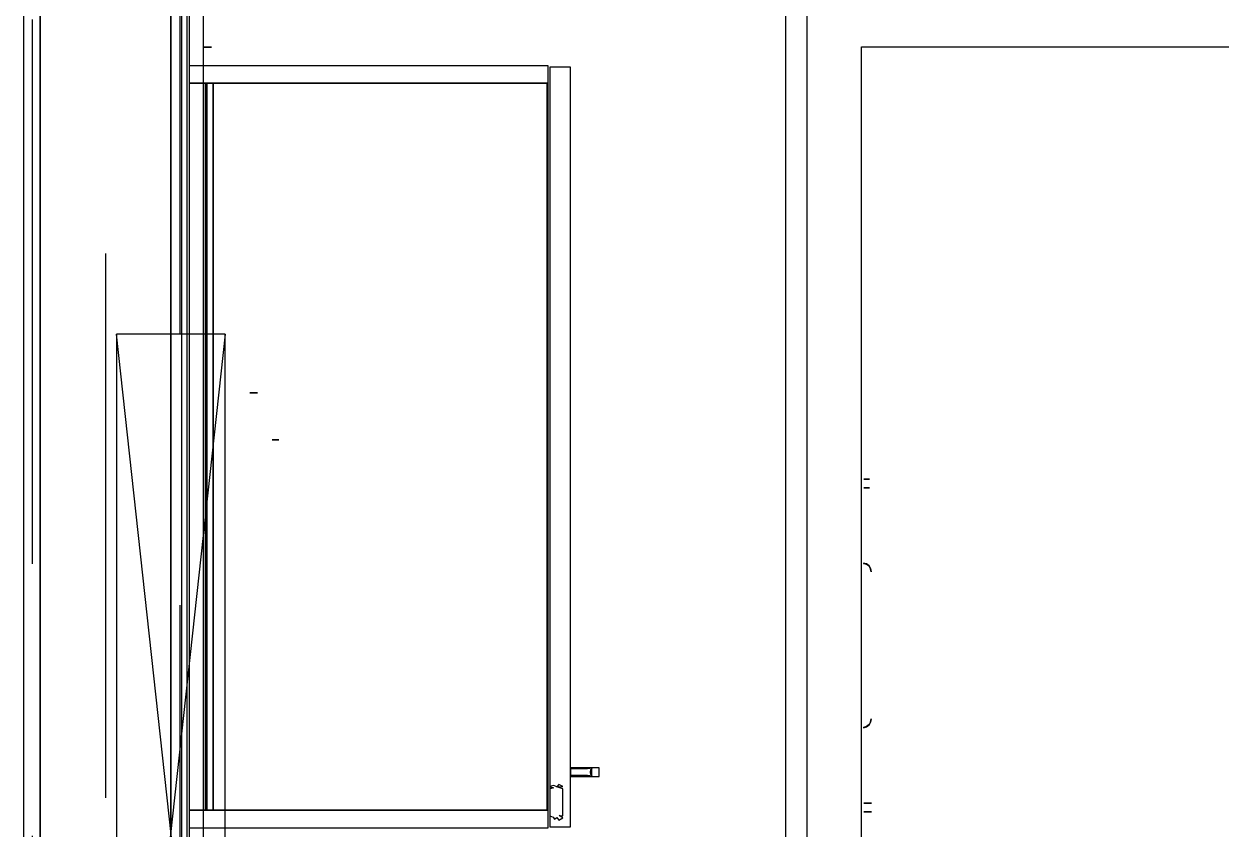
# Model space of a CAD drawing. Header units: millimetres. Extents: x -28.2 to 24.3, y -24.8 to 12.4.
# Drawn here: x -5.891 to -4.791, y 3.507 to 4.247 of the extents above; entities that cross this region are included whole.
import ezdxf

# ---------------------------------------------------------------- set-up
doc = ezdxf.new("R2010")
doc.units = ezdxf.units.MM
doc.linetypes.add('Dashed', pattern=[0.75, 0.5, -0.25])
for name, color, linetype in [('EJE_MUROS', 8, 'Continuous'), ('FURNISHINGELEMENT', 8, 'Continuous'), ('LOSAS', 3, 'Continuous'), ('MUROS', 7, 'Continuous'), ('VENTANAS', 4, 'Continuous')]:
    doc.layers.add(name, color=color, linetype=linetype)

msp = doc.modelspace()

# ---------------------------------------------------------------- linework, layer by layer
at = {"layer": 'EJE_MUROS', "linetype": 'Dashed'}
for p, q in [((-5.8837, 5.0009), (-5.8837, -0.0191)), ((-5.8162, 4.7859), (-5.8162, 0.1959)), ((-5.7477, 0.2129), (-5.7477, 4.7689))]:
    msp.add_line(p, q, dxfattribs=at)
at = {"layer": 'FURNISHINGELEMENT'}
for p, q in [((-5.7462, 4.8509), (-5.7462, 3.0509)), ((-5.1912, 4.3451), (-5.1912, 0.1329)), ((-5.1712, 0.1329), (-5.1712, 4.3451)), ((-5.7257, 4.2254, 2.7895), (-5.7187, 4.2254, 2.7895)), ((-5.7187, 4.2254, 1.8905), (-5.7257, 4.2254, 1.8905)), ((-5.1212, 3.9559), (-5.1212, 4.2259)), ((-5.1212, 4.2259), (-3.3062, 4.2259)), ((-5.4092, 4.2084, 2.79), (-5.7392, 4.2084, 2.79)), ((-5.7392, 4.2084, 2.79), (-5.7392, 3.5084, 2.79)), ((-5.4092, 4.2084, 2.79), (-5.7392, 4.2084, 2.79)), ((-5.7392, 4.2084, 2.79), (-5.7392, 4.1924, 2.79)), ((-5.4092, 4.2084, 2.79), (-5.7392, 4.2084, 2.79)), ((-5.7392, 4.2084, 2.79), (-5.7392, 4.1924, 2.79)), ((-5.4092, 3.5084, 2.79), (-5.4092, 4.2084, 2.79)), ((-5.4092, 4.1924, 2.79), (-5.4092, 4.2084, 2.79)), ((-5.4092, 4.1924, 2.79), (-5.4092, 4.2084, 2.79)), ((-5.3888, 4.2073, 2.789), (-5.4078, 4.2073, 2.789)), ((-5.4078, 4.2073, 2.789), (-5.4078, 3.5093, 2.789)), ((-5.3888, 4.2073, 2.789), (-5.4078, 4.2073, 2.789)), ((-5.4078, 4.2073, 2.789), (-5.4078, 3.5093, 2.789)), ((-5.3888, 3.5093, 2.789), (-5.3888, 4.2073, 2.789)), ((-5.3888, 3.5093, 2.789), (-5.3888, 4.2073, 2.789)), ((-5.4102, 4.1924, 2.7895), (-5.7392, 4.1924, 2.7895)), ((-5.7392, 4.1924, 2.7895), (-5.7392, 3.5244, 2.7895)), ((-5.4102, 4.1924, 1.9065), (-5.7392, 4.1924, 1.9065)), ((-5.7392, 4.1924, 1.9065), (-5.7392, 3.5244, 1.9065)), ((-5.7392, 4.1924, 2.79), (-5.4092, 4.1924, 2.79)), ((-5.7232, 4.1924, 2.7735), (-5.7392, 4.1924, 2.7735)), ((-5.7392, 4.1924, 2.7735), (-5.7392, 3.5244, 2.7735)), ((-5.7392, 4.1924, 2.79), (-5.4092, 4.1924, 2.79)), ((-5.7242, 4.1924, 1.9065), (-5.7392, 4.1924, 1.9065)), ((-5.7392, 4.1924, 1.9065), (-5.7392, 3.5244, 1.9065)), ((-5.7172, 4.1924, 2.7895), (-5.7392, 4.1924, 2.7895)), ((-5.7392, 4.1924, 2.7895), (-5.7392, 3.5244, 2.7895)), ((-5.7242, 3.5244, 1.9065), (-5.7242, 4.1924, 1.9065)), ((-5.7172, 4.1924, 1.8985), (-5.7242, 4.1924, 1.8985)), ((-5.7242, 4.1924, 1.8985), (-5.7242, 3.5244, 1.8985)), ((-5.7242, 4.1924, 2.7815), (-5.7242, 3.5244, 2.7815)), ((-5.7172, 4.1924, 2.7815), (-5.7242, 4.1924, 2.7815)), ((-5.4092, 4.1924, 1.906), (-5.7232, 4.1924, 1.906)), ((-5.7232, 4.1924, 1.906), (-5.7232, 3.5244, 1.906)), ((-5.7232, 3.5244, 2.7735), (-5.7232, 4.1924, 2.7735)), ((-5.4102, 4.1924, 2.7895), (-5.7172, 4.1924, 2.7895)), ((-5.7172, 4.1924, 2.7895), (-5.7172, 3.5244, 2.7895)), ((-5.7172, 3.5244, 1.8985), (-5.7172, 4.1924, 1.8985)), ((-5.7172, 3.5244, 2.7895), (-5.7172, 4.1924, 2.7895)), ((-5.7172, 3.5244, 2.7815), (-5.7172, 4.1924, 2.7815)), ((-5.4102, 4.1924, 1.9065), (-5.7172, 4.1924, 1.9065)), ((-5.7172, 4.1924, 1.9065), (-5.7172, 3.5244, 1.9065)), ((-5.4102, 3.5244, 2.7895), (-5.4102, 4.1924, 2.7895)), ((-5.4102, 3.5244, 2.7895), (-5.4102, 4.1924, 2.7895)), ((-5.4102, 3.5244, 1.9065), (-5.4102, 4.1924, 1.9065)), ((-5.4102, 3.5244, 1.9065), (-5.4102, 4.1924, 1.9065)), ((-5.4092, 3.5244, 1.906), (-5.4092, 4.1924, 1.906)), ((-5.1212, 3.0509), (-5.1212, 3.9559)), ((-5.6765, 3.9079, 0.4854), (-5.6835, 3.9079, 0.4854)), ((-5.6835, 3.9079, 1.1846), (-5.6765, 3.9079, 1.1846)), ((-5.6629, 3.8649, 1.1738), (-5.6569, 3.8649, 1.1738)), ((-5.6569, 3.8649, 0.4917), (-5.6629, 3.8649, 0.4917)), ((-5.1191, 3.8287, 0.9787), (-5.1165, 3.8287, 0.978)), ((-5.1161, 3.8287, 0.9778), (-5.1191, 3.8287, 0.9787)), ((-5.1191, 3.8207, 0.8277), (-5.1165, 3.8207, 0.8285)), ((-5.1161, 3.8207, 0.8287), (-5.1191, 3.8207, 0.8277)), ((-5.1165, 3.8287, 0.978), (-5.1141, 3.8287, 0.9763)), ((-5.1165, 3.8207, 0.8285), (-5.1141, 3.8207, 0.8302)), ((-5.1141, 3.8287, 0.9763), (-5.1161, 3.8287, 0.9778)), ((-5.1141, 3.8207, 0.8302), (-5.1161, 3.8207, 0.8287)), ((-5.1164, 3.7506, 1.1093), (-5.1194, 3.7516, 1.1093)), ((-5.1194, 3.7516, 1.1093), (-5.1168, 3.7508, 1.1093)), ((-5.1168, 3.7508, 1.1172), (-5.1194, 3.7516, 1.1173)), ((-5.1194, 3.7516, 1.1173), (-5.1164, 3.7506, 1.1173)), ((-5.1164, 3.7506, 1.1093), (-5.1194, 3.7516, 1.1093)), ((-5.1194, 3.7516, 1.1093), (-5.1168, 3.7508, 1.1093)), ((-5.1168, 3.7508, 1.1172), (-5.1194, 3.7516, 1.1173)), ((-5.1194, 3.7516, 1.1173), (-5.1164, 3.7506, 1.1173)), ((-5.1164, 3.7504, 0.6893), (-5.1194, 3.7513, 0.6893)), ((-5.1194, 3.7513, 0.6893), (-5.1168, 3.7506, 0.6893)), ((-5.1168, 3.7506, 0.6972), (-5.1194, 3.7513, 0.6973)), ((-5.1194, 3.7513, 0.6973), (-5.1164, 3.7504, 0.6973)), ((-5.1164, 3.7504, 1.1093), (-5.1194, 3.7513, 1.1093)), ((-5.1194, 3.7513, 1.1093), (-5.1168, 3.7506, 1.1093)), ((-5.1168, 3.7506, 1.1172), (-5.1194, 3.7513, 1.1173)), ((-5.1194, 3.7513, 1.1173), (-5.1164, 3.7504, 1.1173)), ((-5.1164, 3.7504, 0.9693), (-5.1194, 3.7513, 0.9693)), ((-5.1194, 3.7513, 0.9693), (-5.1168, 3.7506, 0.9693)), ((-5.1168, 3.7506, 0.9772), (-5.1194, 3.7513, 0.9773)), ((-5.1194, 3.7513, 0.9773), (-5.1164, 3.7504, 0.9773)), ((-5.1164, 3.7504, 1.1093), (-5.1194, 3.7513, 1.1093)), ((-5.1194, 3.7513, 1.1093), (-5.1168, 3.7506, 1.1093)), ((-5.1168, 3.7506, 1.1172), (-5.1194, 3.7513, 1.1173)), ((-5.1194, 3.7513, 1.1173), (-5.1164, 3.7504, 1.1173)), ((-5.1164, 3.7504, 0.9693), (-5.1194, 3.7513, 0.9693)), ((-5.1194, 3.7513, 0.9693), (-5.1168, 3.7506, 0.9693)), ((-5.1168, 3.7506, 0.9772), (-5.1194, 3.7513, 0.9773)), ((-5.1194, 3.7513, 0.9773), (-5.1164, 3.7504, 0.9773)), ((-5.1164, 3.7504, 0.8293), (-5.1194, 3.7513, 0.8293)), ((-5.1194, 3.7513, 0.8293), (-5.1168, 3.7506, 0.8293)), ((-5.1168, 3.7506, 0.8372), (-5.1194, 3.7513, 0.8373)), ((-5.1194, 3.7513, 0.8373), (-5.1164, 3.7504, 0.8373)), ((-5.1164, 3.7504, 0.6893), (-5.1194, 3.7513, 0.6893)), ((-5.1194, 3.7513, 0.6893), (-5.1168, 3.7506, 0.6893)), ((-5.1168, 3.7506, 0.6972), (-5.1194, 3.7513, 0.6973)), ((-5.1194, 3.7513, 0.6973), (-5.1164, 3.7504, 0.6973)), ((-5.1164, 3.7504, 0.8293), (-5.1194, 3.7513, 0.8293)), ((-5.1194, 3.7513, 0.8293), (-5.1168, 3.7506, 0.8293)), ((-5.1168, 3.7506, 0.8372), (-5.1194, 3.7513, 0.8373)), ((-5.1194, 3.7513, 0.8373), (-5.1164, 3.7504, 0.8373)), ((-5.1164, 3.7504, 1.1093), (-5.1194, 3.7513, 1.1093)), ((-5.1194, 3.7513, 1.1093), (-5.1168, 3.7506, 1.1093)), ((-5.1168, 3.7506, 1.1172), (-5.1194, 3.7513, 1.1173)), ((-5.1194, 3.7513, 1.1173), (-5.1164, 3.7504, 1.1173)), ((-5.1164, 3.7504, 0.5493), (-5.1194, 3.7513, 0.5493)), ((-5.1194, 3.7513, 0.5493), (-5.1168, 3.7506, 0.5493)), ((-5.1168, 3.7506, 0.5572), (-5.1194, 3.7513, 0.5573)), ((-5.1194, 3.7513, 0.5573), (-5.1164, 3.7504, 0.5573)), ((-5.1164, 3.7504, 0.6893), (-5.1194, 3.7513, 0.6893)), ((-5.1194, 3.7513, 0.6893), (-5.1168, 3.7506, 0.6893)), ((-5.1168, 3.7506, 0.6972), (-5.1194, 3.7513, 0.6973)), ((-5.1194, 3.7513, 0.6973), (-5.1164, 3.7504, 0.6973)), ((-5.1164, 3.7504, 0.9693), (-5.1194, 3.7513, 0.9693)), ((-5.1194, 3.7513, 0.9693), (-5.1168, 3.7506, 0.9693)), ((-5.1168, 3.7506, 0.9772), (-5.1194, 3.7513, 0.9773)), ((-5.1194, 3.7513, 0.9773), (-5.1164, 3.7504, 0.9773)), ((-5.1168, 3.7508, 1.1093), (-5.1144, 3.7491, 1.1093)), ((-5.1144, 3.7491, 1.1172), (-5.1168, 3.7508, 1.1172)), ((-5.1168, 3.7508, 1.1093), (-5.1144, 3.7491, 1.1093)), ((-5.1144, 3.7491, 1.1172), (-5.1168, 3.7508, 1.1172)), ((-5.1168, 3.7506, 0.6893), (-5.1144, 3.7489, 0.6893)), ((-5.1144, 3.7489, 0.6972), (-5.1168, 3.7506, 0.6972)), ((-5.1168, 3.7506, 1.1093), (-5.1144, 3.7489, 1.1093)), ((-5.1144, 3.7489, 1.1172), (-5.1168, 3.7506, 1.1172)), ((-5.1168, 3.7506, 0.9693), (-5.1144, 3.7489, 0.9693)), ((-5.1144, 3.7489, 0.9772), (-5.1168, 3.7506, 0.9772)), ((-5.1168, 3.7506, 1.1093), (-5.1144, 3.7489, 1.1093)), ((-5.1144, 3.7489, 1.1172), (-5.1168, 3.7506, 1.1172)), ((-5.1168, 3.7506, 0.9693), (-5.1144, 3.7489, 0.9693)), ((-5.1144, 3.7489, 0.9772), (-5.1168, 3.7506, 0.9772)), ((-5.1168, 3.7506, 0.8293), (-5.1144, 3.7489, 0.8293)), ((-5.1144, 3.7489, 0.8372), (-5.1168, 3.7506, 0.8372)), ((-5.1168, 3.7506, 0.6893), (-5.1144, 3.7489, 0.6893)), ((-5.1144, 3.7489, 0.6972), (-5.1168, 3.7506, 0.6972)), ((-5.1168, 3.7506, 0.8293), (-5.1144, 3.7489, 0.8293)), ((-5.1144, 3.7489, 0.8372), (-5.1168, 3.7506, 0.8372)), ((-5.1168, 3.7506, 1.1093), (-5.1144, 3.7489, 1.1093)), ((-5.1144, 3.7489, 1.1172), (-5.1168, 3.7506, 1.1172)), ((-5.1168, 3.7506, 0.5493), (-5.1144, 3.7489, 0.5493)), ((-5.1144, 3.7489, 0.5572), (-5.1168, 3.7506, 0.5572)), ((-5.1168, 3.7506, 0.6893), (-5.1144, 3.7489, 0.6893)), ((-5.1144, 3.7489, 0.6972), (-5.1168, 3.7506, 0.6972)), ((-5.1168, 3.7506, 0.9693), (-5.1144, 3.7489, 0.9693)), ((-5.1144, 3.7489, 0.9772), (-5.1168, 3.7506, 0.9772)), ((-5.1144, 3.7491, 1.1093), (-5.1164, 3.7506, 1.1093)), ((-5.1164, 3.7506, 1.1173), (-5.1144, 3.7491, 1.1172)), ((-5.1144, 3.7491, 1.1093), (-5.1164, 3.7506, 1.1093)), ((-5.1164, 3.7506, 1.1173), (-5.1144, 3.7491, 1.1172)), ((-5.1144, 3.7489, 0.6893), (-5.1164, 3.7504, 0.6893)), ((-5.1164, 3.7504, 0.6973), (-5.1144, 3.7489, 0.6972)), ((-5.1144, 3.7489, 1.1093), (-5.1164, 3.7504, 1.1093)), ((-5.1164, 3.7504, 1.1173), (-5.1144, 3.7489, 1.1172)), ((-5.1144, 3.7489, 0.9693), (-5.1164, 3.7504, 0.9693)), ((-5.1164, 3.7504, 0.9773), (-5.1144, 3.7489, 0.9772)), ((-5.1144, 3.7489, 1.1093), (-5.1164, 3.7504, 1.1093)), ((-5.1164, 3.7504, 1.1173), (-5.1144, 3.7489, 1.1172)), ((-5.1144, 3.7489, 0.9693), (-5.1164, 3.7504, 0.9693)), ((-5.1164, 3.7504, 0.9773), (-5.1144, 3.7489, 0.9772)), ((-5.1144, 3.7489, 0.8293), (-5.1164, 3.7504, 0.8293)), ((-5.1164, 3.7504, 0.8373), (-5.1144, 3.7489, 0.8372)), ((-5.1144, 3.7489, 0.6893), (-5.1164, 3.7504, 0.6893)), ((-5.1164, 3.7504, 0.6973), (-5.1144, 3.7489, 0.6972)), ((-5.1144, 3.7489, 0.8293), (-5.1164, 3.7504, 0.8293)), ((-5.1164, 3.7504, 0.8373), (-5.1144, 3.7489, 0.8372)), ((-5.1144, 3.7489, 1.1093), (-5.1164, 3.7504, 1.1093)), ((-5.1164, 3.7504, 1.1173), (-5.1144, 3.7489, 1.1172)), ((-5.1144, 3.7489, 0.5493), (-5.1164, 3.7504, 0.5493)), ((-5.1164, 3.7504, 0.5573), (-5.1144, 3.7489, 0.5572)), ((-5.1144, 3.7489, 0.6893), (-5.1164, 3.7504, 0.6893)), ((-5.1164, 3.7504, 0.6973), (-5.1144, 3.7489, 0.6972)), ((-5.1144, 3.7489, 0.9693), (-5.1164, 3.7504, 0.9693)), ((-5.1164, 3.7504, 0.9773), (-5.1144, 3.7489, 0.9772)), ((-5.1129, 3.7464, 1.1172), (-5.1144, 3.7491, 1.1172)), ((-5.1144, 3.7491, 1.1172), (-5.1129, 3.7466, 1.1173)), ((-5.1129, 3.7464, 1.1172), (-5.1144, 3.7491, 1.1172)), ((-5.1144, 3.7491, 1.1172), (-5.1129, 3.7466, 1.1173)), ((-5.1129, 3.7466, 1.1173), (-5.1124, 3.7436, 1.1173)), ((-5.1129, 3.7466, 1.1173), (-5.1124, 3.7436, 1.1173)), ((-5.1124, 3.7436, 1.1173), (-5.1129, 3.7464, 1.1172)), ((-5.1124, 3.7436, 1.1173), (-5.1129, 3.7464, 1.1172)), ((-5.1194, 3.6006, 1.1093), (-5.1164, 3.6015, 1.1093)), ((-5.1164, 3.6015, 1.1173), (-5.1194, 3.6006, 1.1173)), ((-5.1194, 3.6006, 1.1093), (-5.1164, 3.6015, 1.1093)), ((-5.1164, 3.6015, 1.1173), (-5.1194, 3.6006, 1.1173)), ((-5.1168, 3.6013, 1.1093), (-5.1194, 3.6006, 1.1093)), ((-5.1194, 3.6006, 1.1173), (-5.1168, 3.6013, 1.1172)), ((-5.1168, 3.6013, 1.1093), (-5.1194, 3.6006, 1.1093)), ((-5.1194, 3.6006, 1.1173), (-5.1168, 3.6013, 1.1172)), ((-5.1194, 3.6003, 0.6893), (-5.1164, 3.6013, 0.6893)), ((-5.1164, 3.6013, 0.6973), (-5.1194, 3.6003, 0.6973)), ((-5.1194, 3.6003, 1.1093), (-5.1164, 3.6013, 1.1093)), ((-5.1164, 3.6013, 1.1173), (-5.1194, 3.6003, 1.1173)), ((-5.1194, 3.6003, 0.9693), (-5.1164, 3.6013, 0.9693)), ((-5.1164, 3.6013, 0.9773), (-5.1194, 3.6003, 0.9773)), ((-5.1194, 3.6003, 1.1093), (-5.1164, 3.6013, 1.1093)), ((-5.1164, 3.6013, 1.1173), (-5.1194, 3.6003, 1.1173)), ((-5.1194, 3.6003, 0.9693), (-5.1164, 3.6013, 0.9693)), ((-5.1164, 3.6013, 0.9773), (-5.1194, 3.6003, 0.9773)), ((-5.1194, 3.6003, 0.8293), (-5.1164, 3.6013, 0.8293)), ((-5.1164, 3.6013, 0.8373), (-5.1194, 3.6003, 0.8373)), ((-5.1194, 3.6003, 0.6893), (-5.1164, 3.6013, 0.6893)), ((-5.1164, 3.6013, 0.6973), (-5.1194, 3.6003, 0.6973)), ((-5.1194, 3.6003, 0.8293), (-5.1164, 3.6013, 0.8293)), ((-5.1164, 3.6013, 0.8373), (-5.1194, 3.6003, 0.8373)), ((-5.1194, 3.6003, 1.1093), (-5.1164, 3.6013, 1.1093)), ((-5.1164, 3.6013, 1.1173), (-5.1194, 3.6003, 1.1173)), ((-5.1194, 3.6003, 0.5493), (-5.1164, 3.6013, 0.5493)), ((-5.1164, 3.6013, 0.5573), (-5.1194, 3.6003, 0.5573)), ((-5.1194, 3.6003, 0.6893), (-5.1164, 3.6013, 0.6893)), ((-5.1164, 3.6013, 0.6973), (-5.1194, 3.6003, 0.6973)), ((-5.1194, 3.6003, 0.9693), (-5.1164, 3.6013, 0.9693)), ((-5.1164, 3.6013, 0.9773), (-5.1194, 3.6003, 0.9773)), ((-5.1168, 3.6011, 0.6893), (-5.1194, 3.6003, 0.6893)), ((-5.1194, 3.6003, 0.6973), (-5.1168, 3.6011, 0.6972)), ((-5.1168, 3.6011, 1.1093), (-5.1194, 3.6003, 1.1093)), ((-5.1194, 3.6003, 1.1173), (-5.1168, 3.6011, 1.1172)), ((-5.1168, 3.6011, 0.9693), (-5.1194, 3.6003, 0.9693)), ((-5.1194, 3.6003, 0.9773), (-5.1168, 3.6011, 0.9772)), ((-5.1168, 3.6011, 1.1093), (-5.1194, 3.6003, 1.1093)), ((-5.1194, 3.6003, 1.1173), (-5.1168, 3.6011, 1.1172)), ((-5.1168, 3.6011, 0.9693), (-5.1194, 3.6003, 0.9693)), ((-5.1194, 3.6003, 0.9773), (-5.1168, 3.6011, 0.9772)), ((-5.1168, 3.6011, 0.8293), (-5.1194, 3.6003, 0.8293)), ((-5.1194, 3.6003, 0.8373), (-5.1168, 3.6011, 0.8372)), ((-5.1168, 3.6011, 0.6893), (-5.1194, 3.6003, 0.6893)), ((-5.1194, 3.6003, 0.6973), (-5.1168, 3.6011, 0.6972)), ((-5.1168, 3.6011, 0.8293), (-5.1194, 3.6003, 0.8293)), ((-5.1194, 3.6003, 0.8373), (-5.1168, 3.6011, 0.8372)), ((-5.1168, 3.6011, 1.1093), (-5.1194, 3.6003, 1.1093)), ((-5.1194, 3.6003, 1.1173), (-5.1168, 3.6011, 1.1172)), ((-5.1168, 3.6011, 0.5493), (-5.1194, 3.6003, 0.5493)), ((-5.1194, 3.6003, 0.5573), (-5.1168, 3.6011, 0.5572)), ((-5.1168, 3.6011, 0.6893), (-5.1194, 3.6003, 0.6893)), ((-5.1194, 3.6003, 0.6973), (-5.1168, 3.6011, 0.6972)), ((-5.1168, 3.6011, 0.9693), (-5.1194, 3.6003, 0.9693)), ((-5.1194, 3.6003, 0.9773), (-5.1168, 3.6011, 0.9772)), ((-5.1144, 3.6031, 1.1093), (-5.1168, 3.6013, 1.1093)), ((-5.1168, 3.6013, 1.1172), (-5.1144, 3.6031, 1.1172)), ((-5.1144, 3.6031, 1.1093), (-5.1168, 3.6013, 1.1093)), ((-5.1168, 3.6013, 1.1172), (-5.1144, 3.6031, 1.1172)), ((-5.1144, 3.6028, 0.6893), (-5.1168, 3.6011, 0.6893)), ((-5.1168, 3.6011, 0.6972), (-5.1144, 3.6028, 0.6972)), ((-5.1144, 3.6028, 1.1093), (-5.1168, 3.6011, 1.1093)), ((-5.1168, 3.6011, 1.1172), (-5.1144, 3.6028, 1.1172)), ((-5.1144, 3.6028, 0.9693), (-5.1168, 3.6011, 0.9693)), ((-5.1168, 3.6011, 0.9772), (-5.1144, 3.6028, 0.9772)), ((-5.1144, 3.6028, 1.1093), (-5.1168, 3.6011, 1.1093)), ((-5.1168, 3.6011, 1.1172), (-5.1144, 3.6028, 1.1172)), ((-5.1144, 3.6028, 0.9693), (-5.1168, 3.6011, 0.9693)), ((-5.1168, 3.6011, 0.9772), (-5.1144, 3.6028, 0.9772)), ((-5.1144, 3.6028, 0.8293), (-5.1168, 3.6011, 0.8293)), ((-5.1168, 3.6011, 0.8372), (-5.1144, 3.6028, 0.8372)), ((-5.1144, 3.6028, 0.6893), (-5.1168, 3.6011, 0.6893)), ((-5.1168, 3.6011, 0.6972), (-5.1144, 3.6028, 0.6972)), ((-5.1144, 3.6028, 0.8293), (-5.1168, 3.6011, 0.8293)), ((-5.1168, 3.6011, 0.8372), (-5.1144, 3.6028, 0.8372)), ((-5.1144, 3.6028, 1.1093), (-5.1168, 3.6011, 1.1093)), ((-5.1168, 3.6011, 1.1172), (-5.1144, 3.6028, 1.1172)), ((-5.1144, 3.6028, 0.5493), (-5.1168, 3.6011, 0.5493)), ((-5.1168, 3.6011, 0.5572), (-5.1144, 3.6028, 0.5572)), ((-5.1144, 3.6028, 0.6893), (-5.1168, 3.6011, 0.6893)), ((-5.1168, 3.6011, 0.6972), (-5.1144, 3.6028, 0.6972)), ((-5.1144, 3.6028, 0.9693), (-5.1168, 3.6011, 0.9693)), ((-5.1168, 3.6011, 0.9772), (-5.1144, 3.6028, 0.9772)), ((-5.1164, 3.6015, 1.1093), (-5.1144, 3.6031, 1.1093)), ((-5.1144, 3.6031, 1.1172), (-5.1164, 3.6015, 1.1173)), ((-5.1164, 3.6015, 1.1093), (-5.1144, 3.6031, 1.1093)), ((-5.1144, 3.6031, 1.1172), (-5.1164, 3.6015, 1.1173)), ((-5.1164, 3.6013, 0.6893), (-5.1144, 3.6028, 0.6893)), ((-5.1144, 3.6028, 0.6972), (-5.1164, 3.6013, 0.6973)), ((-5.1164, 3.6013, 1.1093), (-5.1144, 3.6028, 1.1093)), ((-5.1144, 3.6028, 1.1172), (-5.1164, 3.6013, 1.1173)), ((-5.1164, 3.6013, 0.9693), (-5.1144, 3.6028, 0.9693)), ((-5.1144, 3.6028, 0.9772), (-5.1164, 3.6013, 0.9773)), ((-5.1164, 3.6013, 1.1093), (-5.1144, 3.6028, 1.1093)), ((-5.1144, 3.6028, 1.1172), (-5.1164, 3.6013, 1.1173)), ((-5.1164, 3.6013, 0.9693), (-5.1144, 3.6028, 0.9693)), ((-5.1144, 3.6028, 0.9772), (-5.1164, 3.6013, 0.9773)), ((-5.1164, 3.6013, 0.8293), (-5.1144, 3.6028, 0.8293)), ((-5.1144, 3.6028, 0.8372), (-5.1164, 3.6013, 0.8373)), ((-5.1164, 3.6013, 0.6893), (-5.1144, 3.6028, 0.6893)), ((-5.1144, 3.6028, 0.6972), (-5.1164, 3.6013, 0.6973)), ((-5.1164, 3.6013, 0.8293), (-5.1144, 3.6028, 0.8293)), ((-5.1144, 3.6028, 0.8372), (-5.1164, 3.6013, 0.8373)), ((-5.1164, 3.6013, 1.1093), (-5.1144, 3.6028, 1.1093)), ((-5.1144, 3.6028, 1.1172), (-5.1164, 3.6013, 1.1173)), ((-5.1164, 3.6013, 0.5493), (-5.1144, 3.6028, 0.5493)), ((-5.1144, 3.6028, 0.5572), (-5.1164, 3.6013, 0.5573)), ((-5.1164, 3.6013, 0.6893), (-5.1144, 3.6028, 0.6893)), ((-5.1144, 3.6028, 0.6972), (-5.1164, 3.6013, 0.6973)), ((-5.1164, 3.6013, 0.9693), (-5.1144, 3.6028, 0.9693)), ((-5.1144, 3.6028, 0.9772), (-5.1164, 3.6013, 0.9773)), ((-5.1129, 3.6055, 0.6893), (-5.1144, 3.6028, 0.6893)), ((-5.1129, 3.6055, 1.1093), (-5.1144, 3.6028, 1.1093)), ((-5.1129, 3.6055, 0.9693), (-5.1144, 3.6028, 0.9693)), ((-5.1129, 3.6055, 1.1093), (-5.1144, 3.6028, 1.1093)), ((-5.1129, 3.6055, 0.9693), (-5.1144, 3.6028, 0.9693)), ((-5.1129, 3.6055, 0.8293), (-5.1144, 3.6028, 0.8293)), ((-5.1129, 3.6055, 0.6893), (-5.1144, 3.6028, 0.6893)), ((-5.1129, 3.6055, 0.8293), (-5.1144, 3.6028, 0.8293)), ((-5.1129, 3.6055, 1.1093), (-5.1144, 3.6028, 1.1093)), ((-5.1129, 3.6055, 0.5493), (-5.1144, 3.6028, 0.5493)), ((-5.1129, 3.6055, 0.6893), (-5.1144, 3.6028, 0.6893)), ((-5.1129, 3.6055, 0.9693), (-5.1144, 3.6028, 0.9693)), ((-5.1144, 3.6028, 0.6893), (-5.1129, 3.6053, 0.6893)), ((-5.1144, 3.6028, 1.1093), (-5.1129, 3.6053, 1.1093)), ((-5.1144, 3.6028, 0.9693), (-5.1129, 3.6053, 0.9693)), ((-5.1144, 3.6028, 1.1093), (-5.1129, 3.6053, 1.1093)), ((-5.1144, 3.6028, 0.9693), (-5.1129, 3.6053, 0.9693)), ((-5.1144, 3.6028, 0.8293), (-5.1129, 3.6053, 0.8293)), ((-5.1144, 3.6028, 0.6893), (-5.1129, 3.6053, 0.6893)), ((-5.1144, 3.6028, 0.8293), (-5.1129, 3.6053, 0.8293)), ((-5.1144, 3.6028, 1.1093), (-5.1129, 3.6053, 1.1093)), ((-5.1144, 3.6028, 0.5493), (-5.1129, 3.6053, 0.5493)), ((-5.1144, 3.6028, 0.6893), (-5.1129, 3.6053, 0.6893)), ((-5.1144, 3.6028, 0.9693), (-5.1129, 3.6053, 0.9693)), ((-5.1129, 3.6053, 0.6893), (-5.1124, 3.6083, 0.6893)), ((-5.1124, 3.6083, 0.6893), (-5.1129, 3.6055, 0.6893)), ((-5.1129, 3.6053, 1.1093), (-5.1124, 3.6083, 1.1093)), ((-5.1124, 3.6083, 1.1093), (-5.1129, 3.6055, 1.1093)), ((-5.1129, 3.6053, 0.9693), (-5.1124, 3.6083, 0.9693)), ((-5.1124, 3.6083, 0.9693), (-5.1129, 3.6055, 0.9693)), ((-5.1129, 3.6053, 1.1093), (-5.1124, 3.6083, 1.1093)), ((-5.1124, 3.6083, 1.1093), (-5.1129, 3.6055, 1.1093)), ((-5.1129, 3.6053, 0.9693), (-5.1124, 3.6083, 0.9693)), ((-5.1124, 3.6083, 0.9693), (-5.1129, 3.6055, 0.9693)), ((-5.1129, 3.6053, 0.8293), (-5.1124, 3.6083, 0.8293)), ((-5.1124, 3.6083, 0.8293), (-5.1129, 3.6055, 0.8293)), ((-5.1129, 3.6053, 0.6893), (-5.1124, 3.6083, 0.6893)), ((-5.1124, 3.6083, 0.6893), (-5.1129, 3.6055, 0.6893)), ((-5.1129, 3.6053, 0.8293), (-5.1124, 3.6083, 0.8293)), ((-5.1124, 3.6083, 0.8293), (-5.1129, 3.6055, 0.8293)), ((-5.1129, 3.6053, 1.1093), (-5.1124, 3.6083, 1.1093)), ((-5.1124, 3.6083, 1.1093), (-5.1129, 3.6055, 1.1093)), ((-5.1129, 3.6053, 0.5493), (-5.1124, 3.6083, 0.5493)), ((-5.1124, 3.6083, 0.5493), (-5.1129, 3.6055, 0.5493)), ((-5.1129, 3.6053, 0.6893), (-5.1124, 3.6083, 0.6893)), ((-5.1124, 3.6083, 0.6893), (-5.1129, 3.6055, 0.6893)), ((-5.1129, 3.6053, 0.9693), (-5.1124, 3.6083, 0.9693)), ((-5.1124, 3.6083, 0.9693), (-5.1129, 3.6055, 0.9693)), ((-5.3623, 3.5635, 2.126), (-5.3888, 3.5635, 2.126)), ((-5.3888, 3.5635, 2.126), (-5.3888, 3.5555, 2.126)), ((-5.3693, 3.5635, 1.9585), (-5.3888, 3.5635, 1.9585)), ((-5.3888, 3.5635, 1.9585), (-5.3888, 3.5555, 1.9585)), ((-5.3623, 3.5635, 2.126), (-5.3888, 3.5635, 2.126)), ((-5.3888, 3.5635, 2.126), (-5.3888, 3.5555, 2.126)), ((-5.3838, 3.5624, 1.9573), (-5.3888, 3.5624, 1.9573)), ((-5.3888, 3.5624, 1.9573), (-5.3888, 3.5595, 1.9585)), ((-5.3888, 3.5595, 1.9585), (-5.3888, 3.5567, 1.9573)), ((-5.3888, 3.5567, 1.9573), (-5.3832, 3.5567, 1.9573)), ((-5.3888, 3.5555, 2.126), (-5.3623, 3.5555, 2.126)), ((-5.3888, 3.5555, 1.9585), (-5.3693, 3.5555, 1.9585)), ((-5.3888, 3.5555, 2.126), (-5.3623, 3.5555, 2.126)), ((-5.379, 3.5624, 1.9573), (-5.3838, 3.5624, 1.9573)), ((-5.3832, 3.5567, 1.9573), (-5.3784, 3.5567, 1.9573)), ((-5.3733, 3.5624, 1.9573), (-5.379, 3.5624, 1.9573)), ((-5.3784, 3.5567, 1.9573), (-5.3733, 3.5567, 1.9573)), ((-5.369, 3.563, 1.9582), (-5.3733, 3.5624, 1.9573)), ((-5.3733, 3.5567, 1.9573), (-5.369, 3.556, 1.9582)), ((-5.3705, 3.5595, 1.9597), (-5.3701, 3.5617, 1.9592)), ((-5.3701, 3.5574, 1.9592), (-5.3705, 3.5595, 1.9597)), ((-5.3701, 3.5617, 1.9592), (-5.369, 3.563, 1.9582)), ((-5.369, 3.556, 1.9582), (-5.3701, 3.5574, 1.9592)), ((-5.3693, 3.5555, 1.9585), (-5.3693, 3.5635, 1.9585)), ((-5.3623, 3.5555, 2.126), (-5.3623, 3.5635, 2.126)), ((-5.3623, 3.5555, 2.126), (-5.3623, 3.5635, 2.126)), ((-5.4042, 3.5471, 2.6875), (-5.4078, 3.5462, 2.6885)), ((-5.4042, 3.5471, 1.9755), (-5.4078, 3.5462, 1.9765)), ((-5.4078, 3.5462, 2.6885), (-5.4045, 3.545, 2.6845)), ((-5.4078, 3.5462, 1.9765), (-5.4045, 3.545, 1.9725)), ((-5.4045, 3.545, 2.6845), (-5.4078, 3.5442, 2.6836)), ((-5.4045, 3.545, 1.9725), (-5.4078, 3.5442, 1.9716)), ((-5.4078, 3.5442, 2.6836), (-5.4078, 3.5411, 2.6823)), ((-5.4078, 3.5442, 1.9716), (-5.4078, 3.5411, 1.9703)), ((-5.4013, 3.5459, 2.6857), (-5.4042, 3.5471, 2.6875)), ((-5.4013, 3.5459, 1.9737), (-5.4042, 3.5471, 1.9755)), ((-5.3994, 3.5482, 2.6899), (-5.4013, 3.5459, 2.6857)), ((-5.3994, 3.5482, 1.9779), (-5.4013, 3.5459, 1.9737)), ((-5.4013, 3.5459, 2.6857), (-5.3958, 3.5462, 2.6885)), ((-5.4013, 3.5459, 1.9737), (-5.3958, 3.5462, 1.9765)), ((-5.3958, 3.5442, 2.6836), (-5.4013, 3.5459, 2.6857)), ((-5.3958, 3.5442, 1.9716), (-5.4013, 3.5459, 1.9737)), ((-5.3958, 3.5462, 2.6885), (-5.3994, 3.5482, 2.6899)), ((-5.3958, 3.5462, 1.9765), (-5.3994, 3.5482, 1.9779)), ((-5.3958, 3.5411, 2.6823), (-5.3958, 3.5442, 2.6836)), ((-5.3958, 3.5411, 1.9703), (-5.3958, 3.5442, 1.9716)), ((-5.4078, 3.5411, 2.6823), (-5.4078, 3.538, 2.6811)), ((-5.4078, 3.5411, 1.9703), (-5.4078, 3.538, 1.9691)), ((-5.4078, 3.538, 2.6811), (-5.4078, 3.5349, 2.6798)), ((-5.4078, 3.538, 1.9691), (-5.4078, 3.5349, 1.9678)), ((-5.4078, 3.5349, 2.6798), (-5.4078, 3.5318, 2.6785)), ((-5.4078, 3.5349, 1.9678), (-5.4078, 3.5318, 1.9665)), ((-5.3958, 3.538, 2.6811), (-5.3958, 3.5411, 2.6823)), ((-5.3958, 3.538, 1.9691), (-5.3958, 3.5411, 1.9703)), ((-5.3958, 3.5349, 2.6798), (-5.3958, 3.538, 2.6811)), ((-5.3958, 3.5349, 1.9678), (-5.3958, 3.538, 1.9691)), ((-5.3958, 3.5318, 2.6785), (-5.3958, 3.5349, 2.6798)), ((-5.3958, 3.5318, 1.9665), (-5.3958, 3.5349, 1.9678)), ((-5.4092, 3.5244, 2.79), (-5.7392, 3.5244, 2.79)), ((-5.7392, 3.5244, 2.79), (-5.7392, 3.5084, 2.79)), ((-5.7392, 3.5244, 2.7895), (-5.4102, 3.5244, 2.7895)), ((-5.4092, 3.5244, 2.79), (-5.7392, 3.5244, 2.79)), ((-5.7392, 3.5244, 2.79), (-5.7392, 3.5084, 2.79)), ((-5.7392, 3.5244, 1.9065), (-5.4102, 3.5244, 1.9065)), ((-5.7392, 3.5244, 2.7735), (-5.7232, 3.5244, 2.7735)), ((-5.7392, 3.5244, 1.9065), (-5.7242, 3.5244, 1.9065)), ((-5.7392, 3.5244, 2.7895), (-5.7172, 3.5244, 2.7895)), ((-5.7242, 3.5244, 1.8985), (-5.7172, 3.5244, 1.8985)), ((-5.7242, 3.5244, 2.7815), (-5.7172, 3.5244, 2.7815)), ((-5.7232, 3.5244, 1.906), (-5.4092, 3.5244, 1.906)), ((-5.7172, 3.5244, 2.7895), (-5.4102, 3.5244, 2.7895)), ((-5.7172, 3.5244, 1.9065), (-5.4102, 3.5244, 1.9065)), ((-5.4092, 3.5084, 2.79), (-5.4092, 3.5244, 2.79)), ((-5.4092, 3.5084, 2.79), (-5.4092, 3.5244, 2.79)), ((-5.4078, 3.5318, 2.6785), (-5.4078, 3.5287, 2.6798)), ((-5.4078, 3.5318, 1.9665), (-5.4078, 3.5287, 1.9678)), ((-5.4078, 3.5287, 2.6798), (-5.4078, 3.5256, 2.6811)), ((-5.4078, 3.5287, 1.9678), (-5.4078, 3.5256, 1.9691)), ((-5.4078, 3.5256, 2.6811), (-5.4078, 3.5225, 2.6823)), ((-5.4078, 3.5256, 1.9691), (-5.4078, 3.5225, 1.9703)), ((-5.4078, 3.5225, 2.6823), (-5.4078, 3.5194, 2.6836)), ((-5.4078, 3.5225, 1.9703), (-5.4078, 3.5194, 1.9716)), ((-5.3958, 3.5287, 2.6798), (-5.3958, 3.5318, 2.6785)), ((-5.3958, 3.5287, 1.9678), (-5.3958, 3.5318, 1.9665)), ((-5.3958, 3.5256, 2.6811), (-5.3958, 3.5287, 2.6798)), ((-5.3958, 3.5256, 1.9691), (-5.3958, 3.5287, 1.9678)), ((-5.3958, 3.5225, 2.6823), (-5.3958, 3.5256, 2.6811)), ((-5.3958, 3.5225, 1.9703), (-5.3958, 3.5256, 1.9691)), ((-5.3958, 3.5194, 2.6836), (-5.3958, 3.5225, 2.6823)), ((-5.3958, 3.5194, 1.9716), (-5.3958, 3.5225, 1.9703)), ((-5.1165, 3.5309, 0.8285), (-5.1191, 3.5309, 0.8278)), ((-5.1191, 3.5309, 0.8278), (-5.1161, 3.5309, 0.8287)), ((-5.1165, 3.5229, 0.978), (-5.1191, 3.5229, 0.9788)), ((-5.1191, 3.5229, 0.9788), (-5.1161, 3.5229, 0.9778)), ((-5.1141, 3.5309, 0.8302), (-5.1165, 3.5309, 0.8285)), ((-5.1141, 3.5229, 0.9763), (-5.1165, 3.5229, 0.978)), ((-5.1161, 3.5309, 0.8287), (-5.1141, 3.5309, 0.8302)), ((-5.1161, 3.5229, 0.9778), (-5.1141, 3.5229, 0.9763)), ((-5.1125, 3.5309, 0.8329), (-5.114, 3.5309, 0.8302)), ((-5.114, 3.5309, 0.8302), (-5.1125, 3.5309, 0.8327)), ((-5.1125, 3.5309, 0.9738), (-5.114, 3.5309, 0.9763)), ((-5.114, 3.5309, 0.9763), (-5.1125, 3.5309, 0.9736)), ((-5.1125, 3.5229, 0.8327), (-5.114, 3.5229, 0.8302)), ((-5.114, 3.5229, 0.8302), (-5.1125, 3.5229, 0.8329)), ((-5.1125, 3.5229, 0.9736), (-5.114, 3.5229, 0.9763)), ((-5.114, 3.5229, 0.9763), (-5.1125, 3.5229, 0.9738)), ((-5.112, 3.5309, 0.8357), (-5.1125, 3.5309, 0.8329)), ((-5.1125, 3.5309, 0.8327), (-5.112, 3.5309, 0.8357)), ((-5.1125, 3.5309, 0.9736), (-5.112, 3.5309, 0.9707)), ((-5.112, 3.5309, 0.9707), (-5.1125, 3.5309, 0.9738)), ((-5.1125, 3.5229, 0.8329), (-5.112, 3.5229, 0.8358)), ((-5.112, 3.5229, 0.8358), (-5.1125, 3.5229, 0.8327)), ((-5.112, 3.5229, 0.9708), (-5.1125, 3.5229, 0.9736)), ((-5.1125, 3.5229, 0.9738), (-5.112, 3.5229, 0.9708)), ((-5.4078, 3.5194, 2.6836), (-5.4048, 3.5182, 2.6851)), ((-5.4078, 3.5194, 1.9716), (-5.4048, 3.5182, 1.9731)), ((-5.4048, 3.5182, 2.6851), (-5.4036, 3.5164, 2.6877)), ((-5.4048, 3.5182, 1.9731), (-5.4036, 3.5164, 1.9757)), ((-5.4036, 3.5164, 2.6877), (-5.4013, 3.5177, 2.6857)), ((-5.4036, 3.5164, 1.9757), (-5.4013, 3.5177, 1.9737)), ((-5.4013, 3.5177, 2.6857), (-5.3994, 3.5154, 2.6899)), ((-5.4013, 3.5177, 1.9737), (-5.3994, 3.5154, 1.9779)), ((-5.3994, 3.5154, 2.6899), (-5.3958, 3.5174, 2.6885)), ((-5.3994, 3.5154, 1.9779), (-5.3958, 3.5174, 1.9765)), ((-5.3958, 3.5174, 2.6885), (-5.3993, 3.5196, 2.6834)), ((-5.3993, 3.5196, 2.6834), (-5.3958, 3.5194, 2.6836)), ((-5.3958, 3.5174, 1.9765), (-5.3993, 3.5196, 1.9714)), ((-5.3993, 3.5196, 1.9714), (-5.3958, 3.5194, 1.9716)), ((-5.7392, 3.5084, 2.79), (-5.4092, 3.5084, 2.79)), ((-5.7392, 3.5084, 2.79), (-5.4092, 3.5084, 2.79)), ((-5.7392, 3.5084, 2.79), (-5.4092, 3.5084, 2.79)), ((-5.4078, 3.5093, 2.789), (-5.3888, 3.5093, 2.789)), ((-5.4078, 3.5093, 2.789), (-5.3888, 3.5093, 2.789))]:
    msp.add_line(p, q, dxfattribs=at)
at = {"layer": 'LOSAS'}
for p, q in [((-5.7412, 0.1709), (-5.7412, 4.8509)), ((-5.7262, 0.1959), (-5.7262, 4.7859))]:
    msp.add_line(p, q, dxfattribs=at)
at = {"layer": 'MUROS'}
for p, q in [((-5.8912, -0.0191), (-5.8912, 5.0009)), ((-5.8762, 5.0009), (-5.8762, -0.0191)), ((-5.8762, 0.1959), (-5.8762, 4.7859)), ((-5.7562, 4.7859), (-5.7562, 0.1959)), ((-5.7562, 0.2129), (-5.7562, 4.7689)), ((-5.7392, 4.7689), (-5.7392, 0.2129))]:
    msp.add_line(p, q, dxfattribs=at)
at = {"layer": 'VENTANAS'}
for p, q in [((-5.7062, 3.9619), (-5.8062, 3.9619)), ((-5.8062, 3.9619), (-5.8062, 3.0469)), ((-5.7062, 3.0469), (-5.8062, 3.9619)), ((-5.7062, 3.9619), (-5.8062, 3.0469)), ((-5.7062, 3.9619), (-5.8062, 3.9619)), ((-5.8062, 3.9619), (-5.8062, 3.0469)), ((-5.7062, 3.0469), (-5.8062, 3.9619)), ((-5.7062, 3.9619), (-5.8062, 3.0469)), ((-5.7062, 3.9619), (-5.8062, 3.9619)), ((-5.8062, 3.9619), (-5.8062, 3.0469)), ((-5.7062, 3.0469), (-5.8062, 3.9619)), ((-5.7062, 3.9619), (-5.8062, 3.0469)), ((-5.7062, 3.9619), (-5.8062, 3.9619)), ((-5.8062, 3.9619), (-5.8062, 3.0469)), ((-5.7062, 3.0469), (-5.8062, 3.9619)), ((-5.7062, 3.9619), (-5.8062, 3.0469)), ((-5.7062, 3.0469), (-5.7062, 3.9619)), ((-5.7062, 3.0469), (-5.7062, 3.9619)), ((-5.7062, 3.0469), (-5.7062, 3.9619)), ((-5.7062, 3.0469), (-5.7062, 3.9619))]:
    msp.add_line(p, q, dxfattribs=at)

doc.saveas('drawing.dxf')
